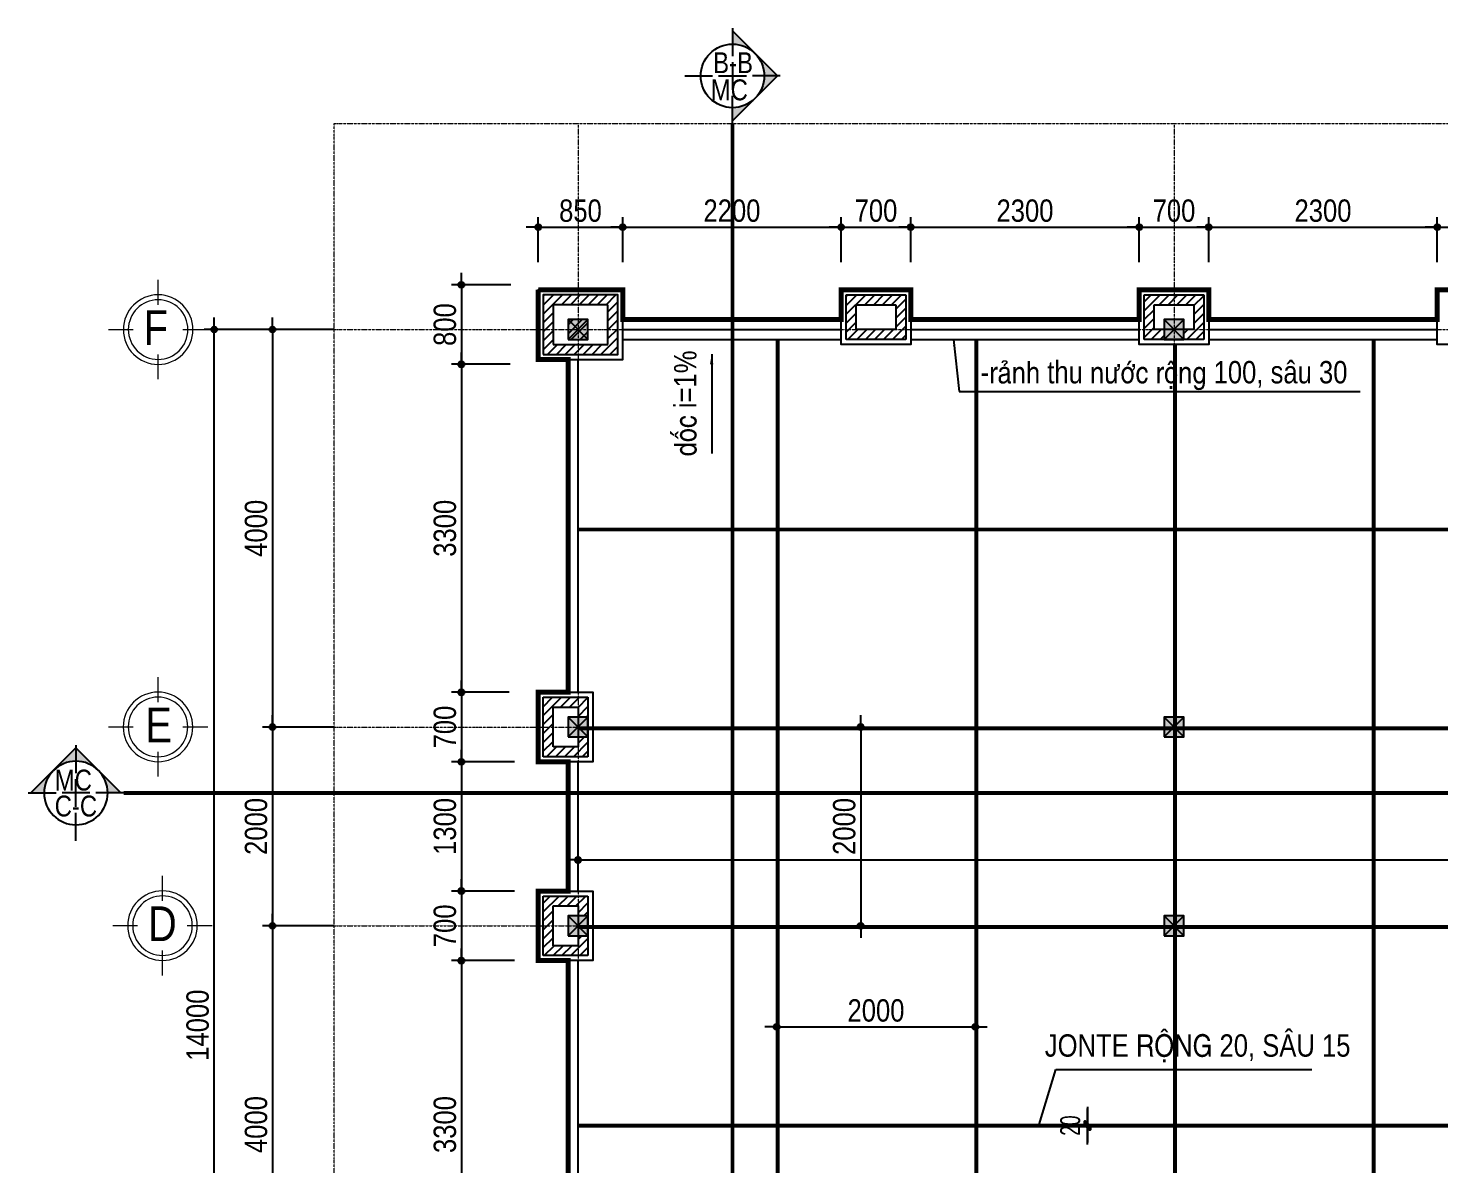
# Model space of a CAD drawing. Extents: x -79995 to 347433, y -157641 to 104789.
# Drawn here: x -18636 to -4427, y 11844 to 23280 of the extents above; entities that cross this region are included whole.
import ezdxf
from ezdxf.enums import TextEntityAlignment as Align

# ---------------------------------------------------------------- set-up
doc = ezdxf.new("R2010")
doc.units = 0
doc.linetypes.add('ACAD_ISO10W100', pattern=[18, 12, -3, 0, -3])
doc.linetypes.add('DASHED2', pattern=[0.375, 0.25, -0.125])
doc.layers.get('0').update_dxf_attribs({"color": 255, "linetype": 'CONTINUOUS'})
doc.layers.get('DEFPOINTS').update_dxf_attribs({"linetype": 'CONTINUOUS'})
for name, color, linetype in [('009', 251, 'CONTINUOUS'), ('daucat', 220, 'CONTINUOUS'), ('DIM', 1, 'CONTINUOUS'), ('KYHIEU', 3, 'CONTINUOUS'), ('TAGS', 60, 'CONTINUOUS'), ('TEXT', 7, 'CONTINUOUS'), ('TUONG', 131, 'CONTINUOUS'), ('WALL', 4, 'CONTINUOUS')]:
    doc.layers.add(name, color=color, linetype=linetype)
for name, color, linetype, lineweight in [('CAY', 84, 'CONTINUOUS', 5), ('CUA', 20, 'CONTINUOUS', 0), ('NET-THAY', 2, 'CONTINUOUS', 13), ('TEN TRUC', 3, 'CONTINUOUS', 18), ('TRUC', 24, 'CONTINUOUS', 0)]:
    doc.layers.add(name, color=color, linetype=linetype, lineweight=lineweight)
doc.styles.add('1', font='', dxfattribs={"height": 250})
doc.styles.add('HEL-CONDENSE', font='')
doc.styles.add('helve', font='')
doc.styles.add('KICHTHUOC', font='', dxfattribs={"width": 0.8})
doc.styles.add('VNI-HELVE-CONDENSE', font='')
doc.styles.add('VNI-HELVE-CONDENSEN', font='')
doc.styles.get('1').set_extended_font_data('VNI-Helve-Condense')
doc.styles.get('HEL-CONDENSE').set_extended_font_data('VNI-Helve-Condense')
doc.styles.get('helve').set_extended_font_data('VNI-Helve')
doc.styles.get('KICHTHUOC').set_extended_font_data('VNI-Helve-Condense')
doc.styles.get('VNI-HELVE-CONDENSE').set_extended_font_data('VNI-Helve-Condense')
doc.styles.get('VNI-HELVE-CONDENSEN').set_extended_font_data('VNI-Helve-Condense')
doc.dimstyles.new('1-100', dxfattribs={"dimtxt": 200, "dimasz": 60, "dimexe": 0, "dimexo": 0, "dimgap": 70, "dimtad": 1, "dimtoh": 1, "dimdec": 0, "dimzin": 9, "dimdsep": 46, "dimtxsty": 'KICHTHUOC', "dimblk": 'KTHUOC', "dimcen": 15, "dimdle": 150, "dimclrd": 256, "dimclre": 256, "dimclrt": 7, "dimadec": 0, "dimazin": 0, "dimtfac": 1, "dimtdec": 0, "dimtix": 1, "dimtmove": 2, "dimatfit": 3, "dimfxl": 1, "dimtolj": 1, "dimtzin": 1, "dimarcsym": 0})
doc.dimstyles.new('1-20', dxfattribs={"dimscale": 100, "dimtxt": 2.25, "dimasz": 0.0006, "dimexe": 1, "dimexo": 2.5, "dimgap": 0.8, "dimtad": 1, "dimdec": 0, "dimlfac": 0.2, "dimzin": 0, "dimdsep": 46, "dimtxsty": 'helve', "dimblk": 'elip', "dimcen": -0.09, "dimdle": 1, "dimclrd": 256, "dimclre": 256, "dimclrt": 4, "dimadec": 0, "dimazin": 0, "dimtfac": 1, "dimtdec": 0, "dimtix": 1, "dimtmove": 2, "dimatfit": 0, "dimldrblk": 'ARCHTICK', "dimfxl": 1, "dimtolj": 1, "dimtzin": 0, "dimarcsym": 0})
doc.dimstyles.new('D100', dxfattribs={"dimtxt": 225, "dimasz": 1.2, "dimexe": 100, "dimexo": 0, "dimgap": 50, "dimtad": 1, "dimdec": 0, "dimzin": 13, "dimdsep": 46, "dimtxsty": 'HEL-CONDENSE', "dimblk": 'D50', "dimcen": 0, "dimclrd": 1, "dimclre": 1, "dimclrt": 7, "dimadec": 0, "dimazin": 0, "dimtfac": 1, "dimtdec": 0, "dimtmove": 0, "dimatfit": 3, "dimldrblk": 'D50', "dimfxl": 1, "dimtolj": 1, "dimtzin": 13, "dimarcsym": 0})
pattern_1 = [(45, (-1312525.24, -405070), (-44.9012806, 44.9012806), [])]

# ---------------------------------------------------------------- blocks, each defined once
blk = doc.blocks.new('D50')
at = {"layer": 'DIM'}
blk.add_hatch(color=256, dxfattribs=at).paths.add_polyline_path([(25, 0, 1), (-25, 0, 1)])
blk.add_line((25, 0), (100, 0), dxfattribs=at)
blk.add_circle((0, 0), 25, dxfattribs=at)
blk = doc.blocks.new('*D76')
at = {"layer": 'DEFPOINTS', "color": 0, "transparency": 16777216}
for p in [(-15556, 20248), (-16177, 16248), (-15556, 16248)]:
    blk.add_point(p, dxfattribs=at)
at = {"layer": 'DIM', "color": 1, "lineweight": -2, "transparency": 16777216}
for p, q in [((-15556, 20248), (-16277, 20248)), ((-16177, 20246), (-16177, 16249)), ((-15556, 16248), (-16277, 16248))]:
    blk.add_line(p, q, dxfattribs=at)
at = {"layer": 'DIM', "color": 1, "lineweight": -2, "transparency": 16777216, "xscale": 1.199999999999999, "yscale": 1.199999999999999, "zscale": 1.199999999999999}
for p, rotation in [((-16177, 20248), 90), ((-16177, 16248), 270)]:
    blk.add_blockref('D50', p, dxfattribs=dict(at, rotation=rotation))
at = {"layer": 'DIM', "color": 7, "transparency": 16777216, "insert": (-16342, 18248), "char_height": 225, "attachment_point": 5, "rotation": 90, "style": 'HEL-CONDENSE'}
blk.add_mtext('\\A1;4000', dxfattribs=at)
blk = doc.blocks.new('*D77')
at = {"layer": 'DEFPOINTS', "color": 0, "transparency": 16777216}
for p in [(-15556, 16248), (-16177, 14248), (-15556, 14248)]:
    blk.add_point(p, dxfattribs=at)
at = {"layer": 'DIM', "color": 1, "lineweight": -2, "transparency": 16777216}
for p, q in [((-15556, 16248), (-16277, 16248)), ((-16177, 16246), (-16177, 14249)), ((-15556, 14248), (-16277, 14248))]:
    blk.add_line(p, q, dxfattribs=at)
at = {"layer": 'DIM', "color": 1, "lineweight": -2, "transparency": 16777216, "xscale": 1.199999999999999, "yscale": 1.199999999999999, "zscale": 1.199999999999999}
for p, rotation in [((-16177, 16248), 90), ((-16177, 14248), 270)]:
    blk.add_blockref('D50', p, dxfattribs=dict(at, rotation=rotation))
at = {"layer": 'DIM', "color": 7, "transparency": 16777216, "insert": (-16342, 15248), "char_height": 225, "attachment_point": 5, "rotation": 90, "style": 'HEL-CONDENSE'}
blk.add_mtext('\\A1;2000', dxfattribs=at)
blk = doc.blocks.new('*D78')
at = {"layer": 'DEFPOINTS', "color": 0, "transparency": 16777216}
for p in [(-15556, 14248), (-16177, 10248), (-15556, 10248)]:
    blk.add_point(p, dxfattribs=at)
at = {"layer": 'DIM', "color": 1, "lineweight": -2, "transparency": 16777216}
for p, q in [((-15556, 14248), (-16277, 14248)), ((-16177, 14246), (-16177, 10249)), ((-15556, 10248), (-16277, 10248))]:
    blk.add_line(p, q, dxfattribs=at)
at = {"layer": 'DIM', "color": 1, "lineweight": -2, "transparency": 16777216, "xscale": 1.199999999999999, "yscale": 1.199999999999999, "zscale": 1.199999999999999}
for p, rotation in [((-16177, 14248), 90), ((-16177, 10248), 270)]:
    blk.add_blockref('D50', p, dxfattribs=dict(at, rotation=rotation))
at = {"layer": 'DIM', "color": 7, "transparency": 16777216, "insert": (-16342, 12248), "char_height": 225, "attachment_point": 5, "rotation": 90, "style": 'HEL-CONDENSE'}
blk.add_mtext('\\A1;4000', dxfattribs=at)
blk = doc.blocks.new('*D80')
at = {"layer": 'DEFPOINTS', "color": 0, "transparency": 16777216}
for p in [(-16765, 20248), (-15556, 20248), (-15556, 6248)]:
    blk.add_point(p, dxfattribs=at)
at = {"layer": 'DIM', "color": 1, "lineweight": -2, "transparency": 16777216}
for p, q in [((-15556, 20248), (-16865, 20248)), ((-16765, 6249), (-16765, 20246)), ((-15556, 6248), (-16865, 6248))]:
    blk.add_line(p, q, dxfattribs=at)
at = {"layer": 'DIM', "color": 1, "lineweight": -2, "transparency": 16777216, "xscale": 1.199999999999999, "yscale": 1.199999999999999, "zscale": 1.199999999999999}
for p, rotation in [((-16765, 20248), 90), ((-16765, 6248), 270)]:
    blk.add_blockref('D50', p, dxfattribs=dict(at, rotation=rotation))
at = {"layer": 'DIM', "color": 7, "transparency": 16777216, "insert": (-16930, 13248), "char_height": 225, "attachment_point": 5, "rotation": 90, "style": 'HEL-CONDENSE'}
blk.add_mtext('\\A1;14000', dxfattribs=at)
blk = doc.blocks.new('A$C206177D3')
at = {"layer": 'TEN TRUC', "ltscale": 1000}
for p, q in [((-37, 240), (-37, 490)), ((-287, -10), (-537, -10)), ((463, -10), (213, -10)), ((-37, -510), (-37, -260))]:
    blk.add_line(p, q, dxfattribs=at)
blk.add_circle((-37, -10), 350, dxfattribs=at)
at = {"layer": 'TEN TRUC', "color": 254, "ltscale": 1000}
blk.add_circle((-37, -10), 300, dxfattribs=at)
blk = doc.blocks.new('A$C225A2996')
at = {"layer": 'WALL'}
blk.add_hatch(color=4, dxfattribs=at).paths.add_polyline_path([(531, 82), (731, 82), (731, 282), (531, 282)])
at = {"layer": 'WALL', "color": 4}
for p, q in [((531, 282), (731, 82)), ((531, 82), (731, 282))]:
    blk.add_line(p, q, dxfattribs=at)
blk.add_lwpolyline([(531, 82), (731, 82), (731, 282), (531, 282)], close=True, dxfattribs=at)
blk = doc.blocks.new('mc2')
at = {"layer": 'KYHIEU', "ltscale": 0.7}
h = blk.add_hatch(color=256, dxfattribs=at)
h.paths.add_polyline_path([(600, 400), (600, 566), (317, 283, -0.198912)])
h.paths.add_polyline_path([(200, 0, -0.198912), (317, 283), (34, 0)])
h.paths.add_polyline_path([(317, -283, -0.198912), (200, 0), (34, 0)])
h.paths.add_polyline_path([(600, -566), (600, -400, -0.198912), (317, -283)])
for p, q in [((600, 566), (34, 0)), ((600, 600), (600, 250)), ((0, 0), (350, 0)), ((600, -566), (34, 0)), ((775, 0), (425, 0)), ((600, -175), (600, 175)), ((1200, 0), (850, 0)), ((600, -600), (600, -250))]:
    blk.add_line(p, q, dxfattribs=at)
blk.add_circle((600, 0), 400, dxfattribs=at)
at = {"style": 'VNI-HELVE-CONDENSE'}
for height, p in [(300, (612, 182)), (225, (609, -187))]:
    blk.add_attdef('A', text='', height=height, dxfattribs=at).set_placement(p, align=Align.MIDDLE_CENTER)
blk = doc.blocks.new('*D85')
at = {"layer": 'DEFPOINTS', "color": 0, "transparency": 16777216}
for p in [(-12652, 21278), (-13502, 20925), (-12652, 20925)]:
    blk.add_point(p, dxfattribs=at)
at = {"layer": 'DIM', "color": 1, "lineweight": -2, "transparency": 16777216}
for p, q in [((-13502, 20925), (-13502, 21378)), ((-12652, 20925), (-12652, 21378)), ((-13500, 21278), (-12653, 21278))]:
    blk.add_line(p, q, dxfattribs=at)
at = {"layer": 'DIM', "color": 1, "lineweight": -2, "transparency": 16777216, "xscale": 1.199999999999999, "yscale": 1.199999999999999, "zscale": 1.199999999999999, "rotation": 180}
blk.add_blockref('D50', (-13502, 21278), dxfattribs=at)
at = {"layer": 'DIM', "color": 1, "lineweight": -2, "transparency": 16777216, "xscale": 1.199999999999999, "yscale": 1.199999999999999, "zscale": 1.199999999999999}
blk.add_blockref('D50', (-12652, 21278), dxfattribs=at)
at = {"layer": 'DIM', "color": 7, "transparency": 16777216, "insert": (-13077, 21443), "char_height": 225, "attachment_point": 5, "style": 'HEL-CONDENSE'}
blk.add_mtext('\\A1;850', dxfattribs=at)
blk = doc.blocks.new('*D86')
at = {"layer": 'DEFPOINTS', "color": 0, "transparency": 16777216}
for p in [(-10452, 21278), (-12652, 20925), (-10452, 20925)]:
    blk.add_point(p, dxfattribs=at)
at = {"layer": 'DIM', "color": 1, "lineweight": -2, "transparency": 16777216}
for p, q in [((-12652, 20925), (-12652, 21378)), ((-10452, 20925), (-10452, 21378)), ((-12650, 21278), (-10453, 21278))]:
    blk.add_line(p, q, dxfattribs=at)
at = {"layer": 'DIM', "color": 1, "lineweight": -2, "transparency": 16777216, "xscale": 1.199999999999999, "yscale": 1.199999999999999, "zscale": 1.199999999999999, "rotation": 180}
blk.add_blockref('D50', (-12652, 21278), dxfattribs=at)
at = {"layer": 'DIM', "color": 1, "lineweight": -2, "transparency": 16777216, "xscale": 1.199999999999999, "yscale": 1.199999999999999, "zscale": 1.199999999999999}
blk.add_blockref('D50', (-10452, 21278), dxfattribs=at)
at = {"layer": 'DIM', "color": 7, "transparency": 16777216, "insert": (-11552, 21443), "char_height": 225, "attachment_point": 5, "style": 'HEL-CONDENSE'}
blk.add_mtext('\\A1;2200', dxfattribs=at)
blk = doc.blocks.new('*D87')
at = {"layer": 'DEFPOINTS', "color": 0, "transparency": 16777216}
for p in [(-9752, 21278), (-10452, 20925), (-9752, 20925)]:
    blk.add_point(p, dxfattribs=at)
at = {"layer": 'DIM', "color": 1, "lineweight": -2, "transparency": 16777216}
for p, q in [((-10452, 20925), (-10452, 21378)), ((-9752, 20925), (-9752, 21378)), ((-10450, 21278), (-9753, 21278))]:
    blk.add_line(p, q, dxfattribs=at)
at = {"layer": 'DIM', "color": 1, "lineweight": -2, "transparency": 16777216, "xscale": 1.199999999999999, "yscale": 1.199999999999999, "zscale": 1.199999999999999, "rotation": 180}
blk.add_blockref('D50', (-10452, 21278), dxfattribs=at)
at = {"layer": 'DIM', "color": 1, "lineweight": -2, "transparency": 16777216, "xscale": 1.199999999999999, "yscale": 1.199999999999999, "zscale": 1.199999999999999}
blk.add_blockref('D50', (-9752, 21278), dxfattribs=at)
at = {"layer": 'DIM', "color": 7, "transparency": 16777216, "insert": (-10102, 21443), "char_height": 225, "attachment_point": 5, "style": 'HEL-CONDENSE'}
blk.add_mtext('\\A1;700', dxfattribs=at)
blk = doc.blocks.new('*D88')
at = {"layer": 'DEFPOINTS', "color": 0, "transparency": 16777216}
for p in [(-7452, 21278), (-9752, 20925), (-7452, 20925)]:
    blk.add_point(p, dxfattribs=at)
at = {"layer": 'DIM', "color": 1, "lineweight": -2, "transparency": 16777216}
for p, q in [((-9752, 20925), (-9752, 21378)), ((-7452, 20925), (-7452, 21378)), ((-9750, 21278), (-7453, 21278))]:
    blk.add_line(p, q, dxfattribs=at)
at = {"layer": 'DIM', "color": 1, "lineweight": -2, "transparency": 16777216, "xscale": 1.199999999999999, "yscale": 1.199999999999999, "zscale": 1.199999999999999, "rotation": 180}
blk.add_blockref('D50', (-9752, 21278), dxfattribs=at)
at = {"layer": 'DIM', "color": 1, "lineweight": -2, "transparency": 16777216, "xscale": 1.199999999999999, "yscale": 1.199999999999999, "zscale": 1.199999999999999}
blk.add_blockref('D50', (-7452, 21278), dxfattribs=at)
at = {"layer": 'DIM', "color": 7, "transparency": 16777216, "insert": (-8602, 21443), "char_height": 225, "attachment_point": 5, "style": 'HEL-CONDENSE'}
blk.add_mtext('\\A1;2300', dxfattribs=at)
blk = doc.blocks.new('*D89')
at = {"layer": 'DEFPOINTS', "color": 0, "transparency": 16777216}
for p in [(-6752, 21278), (-7452, 20925), (-6752, 20925)]:
    blk.add_point(p, dxfattribs=at)
at = {"layer": 'DIM', "color": 1, "lineweight": -2, "transparency": 16777216}
for p, q in [((-7452, 20925), (-7452, 21378)), ((-6752, 20925), (-6752, 21378)), ((-7450, 21278), (-6753, 21278))]:
    blk.add_line(p, q, dxfattribs=at)
at = {"layer": 'DIM', "color": 1, "lineweight": -2, "transparency": 16777216, "xscale": 1.199999999999999, "yscale": 1.199999999999999, "zscale": 1.199999999999999, "rotation": 180}
blk.add_blockref('D50', (-7452, 21278), dxfattribs=at)
at = {"layer": 'DIM', "color": 1, "lineweight": -2, "transparency": 16777216, "xscale": 1.199999999999999, "yscale": 1.199999999999999, "zscale": 1.199999999999999}
blk.add_blockref('D50', (-6752, 21278), dxfattribs=at)
at = {"layer": 'DIM', "color": 7, "transparency": 16777216, "insert": (-7102, 21443), "char_height": 225, "attachment_point": 5, "style": 'HEL-CONDENSE'}
blk.add_mtext('\\A1;700', dxfattribs=at)
blk = doc.blocks.new('*D90')
at = {"layer": 'DEFPOINTS', "color": 0, "transparency": 16777216}
for p in [(-4452, 21278), (-6752, 20925), (-4452, 20925)]:
    blk.add_point(p, dxfattribs=at)
at = {"layer": 'DIM', "color": 1, "lineweight": -2, "transparency": 16777216}
for p, q in [((-6752, 20925), (-6752, 21378)), ((-4452, 20925), (-4452, 21378)), ((-6750, 21278), (-4453, 21278))]:
    blk.add_line(p, q, dxfattribs=at)
at = {"layer": 'DIM', "color": 1, "lineweight": -2, "transparency": 16777216, "xscale": 1.199999999999999, "yscale": 1.199999999999999, "zscale": 1.199999999999999, "rotation": 180}
blk.add_blockref('D50', (-6752, 21278), dxfattribs=at)
at = {"layer": 'DIM', "color": 1, "lineweight": -2, "transparency": 16777216, "xscale": 1.199999999999999, "yscale": 1.199999999999999, "zscale": 1.199999999999999}
blk.add_blockref('D50', (-4452, 21278), dxfattribs=at)
at = {"layer": 'DIM', "color": 7, "transparency": 16777216, "insert": (-5602, 21443), "char_height": 225, "attachment_point": 5, "style": 'HEL-CONDENSE'}
blk.add_mtext('\\A1;2300', dxfattribs=at)
blk = doc.blocks.new('*D91')
at = {"layer": 'DEFPOINTS', "color": 0, "transparency": 16777216}
for p in [(-3752, 21278), (-4452, 20925), (-3752, 20925)]:
    blk.add_point(p, dxfattribs=at)
at = {"layer": 'DIM', "color": 1, "lineweight": -2, "transparency": 16777216}
for p, q in [((-4452, 20925), (-4452, 21378)), ((-3752, 20925), (-3752, 21378)), ((-4450, 21278), (-3753, 21278))]:
    blk.add_line(p, q, dxfattribs=at)
at = {"layer": 'DIM', "color": 1, "lineweight": -2, "transparency": 16777216, "xscale": 1.199999999999999, "yscale": 1.199999999999999, "zscale": 1.199999999999999, "rotation": 180}
blk.add_blockref('D50', (-4452, 21278), dxfattribs=at)
at = {"layer": 'DIM', "color": 1, "lineweight": -2, "transparency": 16777216, "xscale": 1.199999999999999, "yscale": 1.199999999999999, "zscale": 1.199999999999999}
blk.add_blockref('D50', (-3752, 21278), dxfattribs=at)
at = {"layer": 'DIM', "color": 7, "transparency": 16777216, "insert": (-4102, 21443), "char_height": 225, "attachment_point": 5, "style": 'HEL-CONDENSE'}
blk.add_mtext('\\A1;700', dxfattribs=at)
blk = doc.blocks.new('*D140')
at = {"layer": 'DEFPOINTS', "color": 0, "transparency": 16777216}
for p in [(-13779, 20698), (-14276, 19898), (-13784, 19898)]:
    blk.add_point(p, dxfattribs=at)
at = {"layer": 'DIM', "color": 1, "lineweight": -2, "transparency": 16777216}
for p, q in [((-13779, 20698), (-14376, 20698)), ((-14276, 20696), (-14276, 19899)), ((-13784, 19898), (-14376, 19898))]:
    blk.add_line(p, q, dxfattribs=at)
at = {"layer": 'DIM', "color": 1, "lineweight": -2, "transparency": 16777216, "xscale": 1.199999999999999, "yscale": 1.199999999999999, "zscale": 1.199999999999999}
for p, rotation in [((-14276, 20698), 90), ((-14276, 19898), 270)]:
    blk.add_blockref('D50', p, dxfattribs=dict(at, rotation=rotation))
at = {"layer": 'DIM', "color": 7, "transparency": 16777216, "insert": (-14441, 20298), "char_height": 225, "attachment_point": 5, "rotation": 90, "style": 'HEL-CONDENSE'}
blk.add_mtext('\\A1;800', dxfattribs=at)
blk = doc.blocks.new('*D141')
at = {"layer": 'DEFPOINTS', "color": 0, "transparency": 16777216}
for p in [(-13784, 19898), (-14276, 16598), (-13794, 16598)]:
    blk.add_point(p, dxfattribs=at)
at = {"layer": 'DIM', "color": 1, "lineweight": -2, "transparency": 16777216}
for p, q in [((-13784, 19898), (-14376, 19898)), ((-14276, 19896), (-14276, 16599)), ((-13794, 16598), (-14376, 16598))]:
    blk.add_line(p, q, dxfattribs=at)
at = {"layer": 'DIM', "color": 1, "lineweight": -2, "transparency": 16777216, "xscale": 1.199999999999999, "yscale": 1.199999999999999, "zscale": 1.199999999999999}
for p, rotation in [((-14276, 19898), 90), ((-14276, 16598), 270)]:
    blk.add_blockref('D50', p, dxfattribs=dict(at, rotation=rotation))
at = {"layer": 'DIM', "color": 7, "transparency": 16777216, "insert": (-14441, 18248), "char_height": 225, "attachment_point": 5, "rotation": 90, "style": 'HEL-CONDENSE'}
blk.add_mtext('\\A1;3300', dxfattribs=at)
blk = doc.blocks.new('*D142')
at = {"layer": 'DEFPOINTS', "color": 0, "transparency": 16777216}
for p in [(-13794, 16598), (-14276, 15898), (-13742, 15898)]:
    blk.add_point(p, dxfattribs=at)
at = {"layer": 'DIM', "color": 1, "lineweight": -2, "transparency": 16777216}
for p, q in [((-13794, 16598), (-14376, 16598)), ((-14276, 16596), (-14276, 15899)), ((-13742, 15898), (-14376, 15898))]:
    blk.add_line(p, q, dxfattribs=at)
at = {"layer": 'DIM', "color": 1, "lineweight": -2, "transparency": 16777216, "xscale": 1.199999999999999, "yscale": 1.199999999999999, "zscale": 1.199999999999999}
for p, rotation in [((-14276, 16598), 90), ((-14276, 15898), 270)]:
    blk.add_blockref('D50', p, dxfattribs=dict(at, rotation=rotation))
at = {"layer": 'DIM', "color": 7, "transparency": 16777216, "insert": (-14441, 16248), "char_height": 225, "attachment_point": 5, "rotation": 90, "style": 'HEL-CONDENSE'}
blk.add_mtext('\\A1;700', dxfattribs=at)
blk = doc.blocks.new('*D143')
at = {"layer": 'DEFPOINTS', "color": 0, "transparency": 16777216}
for p in [(-13742, 15898), (-14276, 14598), (-13742, 14598)]:
    blk.add_point(p, dxfattribs=at)
at = {"layer": 'DIM', "color": 1, "lineweight": -2, "transparency": 16777216}
for p, q in [((-13742, 15898), (-14376, 15898)), ((-14276, 15896), (-14276, 14599)), ((-13742, 14598), (-14376, 14598))]:
    blk.add_line(p, q, dxfattribs=at)
at = {"layer": 'DIM', "color": 1, "lineweight": -2, "transparency": 16777216, "xscale": 1.199999999999999, "yscale": 1.199999999999999, "zscale": 1.199999999999999}
for p, rotation in [((-14276, 15898), 90), ((-14276, 14598), 270)]:
    blk.add_blockref('D50', p, dxfattribs=dict(at, rotation=rotation))
at = {"layer": 'DIM', "color": 7, "transparency": 16777216, "insert": (-14441, 15248), "char_height": 225, "attachment_point": 5, "rotation": 90, "style": 'HEL-CONDENSE'}
blk.add_mtext('\\A1;1300', dxfattribs=at)
blk = doc.blocks.new('*D144')
at = {"layer": 'DEFPOINTS', "color": 0, "transparency": 16777216}
for p in [(-13742, 14598), (-14276, 13898), (-13742, 13898)]:
    blk.add_point(p, dxfattribs=at)
at = {"layer": 'DIM', "color": 1, "lineweight": -2, "transparency": 16777216}
for p, q in [((-13742, 14598), (-14376, 14598)), ((-14276, 14596), (-14276, 13899)), ((-13742, 13898), (-14376, 13898))]:
    blk.add_line(p, q, dxfattribs=at)
at = {"layer": 'DIM', "color": 1, "lineweight": -2, "transparency": 16777216, "xscale": 1.199999999999999, "yscale": 1.199999999999999, "zscale": 1.199999999999999}
for p, rotation in [((-14276, 14598), 90), ((-14276, 13898), 270)]:
    blk.add_blockref('D50', p, dxfattribs=dict(at, rotation=rotation))
at = {"layer": 'DIM', "color": 7, "transparency": 16777216, "insert": (-14441, 14248), "char_height": 225, "attachment_point": 5, "rotation": 90, "style": 'HEL-CONDENSE'}
blk.add_mtext('\\A1;700', dxfattribs=at)
blk = doc.blocks.new('*D145')
at = {"layer": 'DEFPOINTS', "color": 0, "transparency": 16777216}
for p in [(-13742, 13898), (-14276, 10598), (-13742, 10598)]:
    blk.add_point(p, dxfattribs=at)
at = {"layer": 'DIM', "color": 1, "lineweight": -2, "transparency": 16777216}
for p, q in [((-13742, 13898), (-14376, 13898)), ((-14276, 13896), (-14276, 10599)), ((-13742, 10598), (-14376, 10598))]:
    blk.add_line(p, q, dxfattribs=at)
at = {"layer": 'DIM', "color": 1, "lineweight": -2, "transparency": 16777216, "xscale": 1.199999999999999, "yscale": 1.199999999999999, "zscale": 1.199999999999999}
for p, rotation in [((-14276, 13898), 90), ((-14276, 10598), 270)]:
    blk.add_blockref('D50', p, dxfattribs=dict(at, rotation=rotation))
at = {"layer": 'DIM', "color": 7, "transparency": 16777216, "insert": (-14441, 12248), "char_height": 225, "attachment_point": 5, "rotation": 90, "style": 'HEL-CONDENSE'}
blk.add_mtext('\\A1;3300', dxfattribs=at)
blk = doc.blocks.new('*D151')
at = {"layer": 'CAY', "color": 1, "lineweight": -2, "transparency": 16777216}
for p, q in [((-13102, 15248), (-13102, 14811)), ((19898, 15248), (19898, 14811)), ((-13100, 14911), (19897, 14911))]:
    blk.add_line(p, q, dxfattribs=at)
at = {"layer": 'DEFPOINTS', "color": 0, "transparency": 16777216}
for p in [(-13102, 15248), (19898, 15248), (19898, 14911)]:
    blk.add_point(p, dxfattribs=at)
at = {"layer": 'CAY', "color": 1, "lineweight": -2, "transparency": 16777216, "xscale": 1.199999999999999, "yscale": 1.199999999999999, "zscale": 1.199999999999999, "rotation": 180}
blk.add_blockref('D50', (-13102, 14911), dxfattribs=at)
at = {"layer": 'CAY', "color": 1, "lineweight": -2, "transparency": 16777216, "xscale": 1.199999999999999, "yscale": 1.199999999999999, "zscale": 1.199999999999999}
blk.add_blockref('D50', (19898, 14911), dxfattribs=at)
at = {"layer": 'CAY', "color": 7, "transparency": 16777216, "insert": (3398, 15076), "char_height": 225, "attachment_point": 5, "style": 'HEL-CONDENSE'}
blk.add_mtext('\\A1;33000', dxfattribs=at)
blk = doc.blocks.new('*D158')
at = {"layer": 'DEFPOINTS', "color": 0, "transparency": 16777216}
for p in [(-10619, 16248), (-10619, 14248), (-10256, 14248)]:
    blk.add_point(p, dxfattribs=at)
at = {"layer": 'DIM', "color": 1, "lineweight": -2, "transparency": 16777216}
for p, q in [((-10619, 16248), (-10156, 16248)), ((-10256, 16246), (-10256, 14249)), ((-10619, 14248), (-10156, 14248))]:
    blk.add_line(p, q, dxfattribs=at)
at = {"layer": 'DIM', "color": 1, "lineweight": -2, "transparency": 16777216, "xscale": 1.199999999999999, "yscale": 1.199999999999999, "zscale": 1.199999999999999}
for p, rotation in [((-10256, 16248), 90), ((-10256, 14248), 270)]:
    blk.add_blockref('D50', p, dxfattribs=dict(at, rotation=rotation))
at = {"layer": 'DIM', "color": 7, "transparency": 16777216, "insert": (-10421, 15248), "char_height": 225, "attachment_point": 5, "rotation": 90, "style": 'HEL-CONDENSE'}
blk.add_mtext('\\A1;2000', dxfattribs=at)
blk = doc.blocks.new('*D159')
at = {"layer": 'DEFPOINTS', "color": 0, "transparency": 16777216}
for p in [(-11102, 13721), (-9102, 13721), (-9102, 13231)]:
    blk.add_point(p, dxfattribs=at)
at = {"layer": 'DIM', "color": 1, "lineweight": -2, "transparency": 16777216}
for p, q in [((-11102, 13721), (-11102, 13131)), ((-9102, 13721), (-9102, 13131)), ((-11100, 13231), (-9103, 13231))]:
    blk.add_line(p, q, dxfattribs=at)
at = {"layer": 'DIM', "color": 1, "lineweight": -2, "transparency": 16777216, "xscale": 1.199999999999999, "yscale": 1.199999999999999, "zscale": 1.199999999999999, "rotation": 180}
blk.add_blockref('D50', (-11102, 13231), dxfattribs=at)
at = {"layer": 'DIM', "color": 1, "lineweight": -2, "transparency": 16777216, "xscale": 1.199999999999999, "yscale": 1.199999999999999, "zscale": 1.199999999999999}
blk.add_blockref('D50', (-9102, 13231), dxfattribs=at)
at = {"layer": 'DIM', "color": 7, "transparency": 16777216, "insert": (-10102, 13395), "char_height": 225, "attachment_point": 5, "style": 'HEL-CONDENSE'}
blk.add_mtext('\\A1;2000', dxfattribs=at)
blk = doc.blocks.new('KTHUOC')
at = {"ltscale": 50}
h = blk.add_hatch(color=256, dxfattribs=at)
edge = h.paths.add_edge_path()
edge.add_line((0.28, 0.53), (-0.53, -0.28))
edge.add_arc((-0.41, -0.41), 0.175, 135, 225)
edge.add_arc((-0.41, -0.41), 0.175, 225, 315)
edge.add_line((-0.28, -0.53), (0.53, 0.28))
edge.add_arc((0.41, 0.41), 0.175, 315, 405)
edge.add_arc((0.41, 0.41), 0.175, 45, 135)
for p, q in [((0, -2), (0, 2)), ((-3, 0), (3, 0))]:
    blk.add_line(p, q)
blk.add_lwpolyline([(0.28, 0.53), (-0.53, -0.28, 0.414214), (-0.53, -0.53), (-0.53, -0.53, 0.414214), (-0.28, -0.53), (0.53, 0.28, 0.414214), (0.53, 0.53), (0.53, 0.53, 0.414214)], format="xyb", close=True)
blk = doc.blocks.new('_ArchTick')
at = {"layer": 'CUA', "color": 0, "const_width": 0.15}
blk.add_lwpolyline([(-0.5, -0.5), (0.5, 0.5)], dxfattribs=at)
blk = doc.blocks.new('elip')
at = {"layer": 'DIM', "ltscale": 1.5}
h = blk.add_hatch(color=2, dxfattribs=at)
edge = h.paths.add_edge_path()
edge.add_line((-566, -919), (919, 566))
edge.add_arc((778, 707), 200, 315, 405)
edge.add_line((919, 849), (849, 919))
edge.add_arc((707, 778), 200, 45, 135)
edge.add_line((566, 919), (-919, -566))
edge.add_arc((-778, -707), 200, 135, 225)
edge.add_line((-919, -849), (-849, -919))
edge.add_arc((-707, -778), 200, 225, 315)
at = {"layer": 'DIM', "linetype": 'Continuous'}
for p, q in [((0, 0), (0, 2500)), ((0, 1600), (0, -2500)), ((-2500, 0), (2500, 0))]:
    blk.add_line(p, q, dxfattribs=at)
at = {"layer": 'DIM', "color": 2, "ltscale": 1.5}
blk.add_lwpolyline([(-566, -919), (919, 566, 0.4142136), (919, 849), (849, 919, 0.4142136), (566, 919), (-919, -566, 0.4142136), (-919, -849), (-849, -919, 0.4142136)], format="xyb", close=True, dxfattribs=at)
blk = doc.blocks.new('*D161')
at = {"lineweight": -2, "transparency": 16777216}
for p, q in [((-7973, 12308), (-7973, 12368)), ((-8548, 12248), (-7973, 12248)), ((-8548, 12228), (-7973, 12228)), ((-7973, 12248), (-7973, 12228)), ((-7973, 12168), (-7973, 12108))]:
    blk.add_line(p, q, dxfattribs=at)
at = {"layer": 'DEFPOINTS', "color": 0, "transparency": 16777216}
for p in [(-8548, 12248), (-8548, 12228), (-7973, 12228)]:
    blk.add_point(p, dxfattribs=at)
at = {"lineweight": -2, "transparency": 16777216, "xscale": 60, "yscale": 60, "zscale": 60}
for p, rotation in [((-7973, 12248), 270), ((-7973, 12228), 90)]:
    blk.add_blockref('KTHUOC', p, dxfattribs=dict(at, rotation=rotation))
at = {"color": 7, "transparency": 16777216, "insert": (-8146, 12238), "char_height": 200, "attachment_point": 5, "rotation": 90, "style": 'KICHTHUOC'}
blk.add_mtext('\\A1;20', dxfattribs=at)

msp = doc.modelspace()

# ---------------------------------------------------------------- hatches: boundary and pattern name
at = {"layer": '009'}
h = msp.add_hatch(dxfattribs=at)
h.set_pattern_fill('ANSI31', color=256, scale=20, style=0)
h.set_pattern_definition(pattern_1)
h.paths.add_polyline_path([(-13451.548, 19997.64), (-12701.548, 19997.64), (-12701.548, 20597.64), (-13451.548, 20597.64)])
h.paths.add_polyline_path([(-13351.548, 20497.64), (-12801.548, 20497.64), (-12801.548, 20097.64), (-13351.548, 20097.64)], flags=16)
h.paths.add_polyline_path([(-13201.548, 20347.64), (-13001.548, 20347.64), (-13001.548, 20147.64), (-13201.548, 20147.64)], flags=0)
h = msp.add_hatch(dxfattribs=at)
h.set_pattern_fill('ANSI31', color=256, scale=20, style=0)
h.set_pattern_definition(pattern_1)
h.paths.add_polyline_path([(-10401.548, 20147.64), (-9801.548, 20147.64), (-9801.548, 20597.64), (-10401.548, 20597.64)])
h.paths.add_polyline_path([(-10301.548, 20497.64), (-9901.548, 20497.64), (-9901.548, 20247.64), (-10301.548, 20247.64)], flags=16)
h.paths.add_polyline_path([(-7301.548, 20497.64), (-6901.548, 20497.64), (-6901.548, 20247.64), (-7001.548, 20247.64), (-7001.548, 20147.64), (-6801.548, 20147.64), (-6801.548, 20597.64), (-7401.548, 20597.64), (-7401.548, 20147.64), (-7201.548, 20147.64), (-7201.548, 20247.64), (-7301.548, 20247.64)])
h = msp.add_hatch(dxfattribs=at)
h.set_pattern_fill('ANSI31', color=256, scale=20, style=0)
h.set_pattern_definition(pattern_1)
h.paths.add_polyline_path([(-13351.548, 16447.64), (-13101.548, 16447.64), (-13101.548, 16347.64), (-13001.548, 16347.64), (-13001.548, 16547.64), (-13451.548, 16547.64), (-13451.548, 15947.64), (-13001.548, 15947.64), (-13001.548, 16147.64), (-13101.548, 16147.64), (-13101.548, 16047.64), (-13351.548, 16047.64)])
h = msp.add_hatch(dxfattribs=at)
h.set_pattern_fill('ANSI31', color=256, scale=20, style=0)
h.set_pattern_definition(pattern_1)
h.paths.add_polyline_path([(-13351.548, 14447.64), (-13101.548, 14447.64), (-13101.548, 14347.64), (-13001.548, 14347.64), (-13001.548, 14547.64), (-13451.548, 14547.64), (-13451.548, 13947.64), (-13001.548, 13947.64), (-13001.548, 14147.64), (-13101.548, 14147.64), (-13101.548, 14047.64), (-13351.548, 14047.64)])
h.paths.add_polyline_path([(-13451.548, 9947.64), (-13001.548, 9947.64), (-13001.548, 10147.64), (-13101.548, 10147.64), (-13101.548, 10047.64), (-13351.548, 10047.64), (-13351.548, 10447.64), (-13101.548, 10447.64), (-13101.548, 10347.64), (-13001.548, 10347.64), (-13001.548, 10547.64), (-13451.548, 10547.64)])

# ---------------------------------------------------------------- linework, layer by layer
at = {"const_width": 50}
for points in [[(-13501.548, 20647.64), (-12651.548, 20647.64), (-12651.548, 20347.64), (-10451.548, 20347.64), (-10451.548, 20647.64), (-9751.548, 20647.64), (-9751.548, 20347.64), (-7451.548, 20347.64), (-7451.548, 20647.64), (-6751.548, 20647.64), (-6751.548, 20347.64), (-4451.548, 20347.64), (-4451.548, 20647.64), (-3751.548, 20647.64)], [(-13201.548, 10597.64), (-13201.548, 13897.64), (-13501.548, 13897.64), (-13501.548, 14597.64), (-13201.548, 14597.64), (-13201.548, 15897.64), (-13501.548, 15897.64), (-13501.548, 16597.64), (-13201.548, 16597.64), (-13201.548, 19947.64), (-13501.548, 19947.64), (-13501.548, 20647.64)]]:
    msp.add_lwpolyline(points, dxfattribs=at)
msp.add_lwpolyline([(-13501.548, 19947.64), (-12651.548, 19947.64), (-12651.548, 20647.64), (-13501.548, 20647.64)], close=True)
for points in [[(-12651.548, 20347.64), (-10451.548, 20347.64)], [(-9751.548, 20347.64), (-7451.548, 20347.64)], [(-6751.548, 20347.64), (-4451.548, 20347.64)], [(-12651.548, 20247.64), (-10451.548, 20247.64)], [(-9751.548, 20247.64), (-7451.548, 20247.64)], [(-6751.548, 20247.64), (-4451.548, 20247.64)], [(-12651.548, 20147.64), (-10451.548, 20147.64)], [(-11101.548, 6247.64), (-11101.548, 20147.64)], [(-11081.548, 6247.64), (-11081.548, 20147.64)], [(-9751.548, 20147.64), (-7451.548, 20147.64)], [(-9101.548, 6247.64), (-9101.548, 20147.64)], [(-9081.548, 6247.64), (-9081.548, 20147.64)], [(-7101.548, 6247.64), (-7101.548, 20097.64)], [(-7081.548, 6247.64), (-7081.548, 20097.64)], [(-6751.548, 20147.64), (-4451.548, 20147.64)], [(-5101.548, 10247.64), (-5101.548, 20147.64)], [(-5081.548, 10247.64), (-5081.548, 20147.64)], [(-13201.548, 16597.64), (-13201.548, 19947.64)], [(-13101.548, 16597.64), (-13101.548, 19947.64)], [(-13101.548, 18247.64), (19898.452, 18247.64)], [(-13101.548, 18227.64), (19898.452, 18227.64)], [(-13101.548, 16247.64), (19898.452, 16247.64)], [(-13101.548, 16227.64), (19898.452, 16227.64)], [(-13201.548, 14597.64), (-13201.548, 15897.64)], [(-13101.548, 14597.64), (-13101.548, 15897.64)], [(-13101.548, 14247.64), (19898.452, 14247.64)], [(-13101.548, 14227.64), (19898.452, 14227.64)], [(-13201.548, 10597.64), (-13201.548, 13897.64)], [(-13101.548, 10597.64), (-13101.548, 13897.64)], [(-13101.548, 12247.64), (19898.452, 12247.64)], [(-13101.548, 12227.64), (19898.452, 12227.64)]]:
    msp.add_lwpolyline(points)
at = {"layer": '009'}
msp.add_lwpolyline([(-13451.548, 19997.64), (-12701.548, 19997.64), (-12701.548, 20597.64), (-13451.548, 20597.64)], close=True, dxfattribs=at)
at = {"layer": 'daucat', "linetype": 'DASHED2', "ltscale": 2000, "const_width": 40}
for points in [[(-11546.432, 22319.896), (-11546.432, -509.266)], [(-17676.24, 15584.65), (22169.619, 15584.65)]]:
    msp.add_lwpolyline(points, dxfattribs=at)
at = {"layer": 'NET-THAY', "linetype": 'ByBlock', "lineweight": -2}
for points in [[(-10451.548, 20647.64), (-9751.548, 20647.64), (-9751.548, 20097.64), (-10451.548, 20097.64)], [(-7451.548, 20647.64), (-6751.548, 20647.64), (-6751.548, 20097.64), (-7451.548, 20097.64)], [(-4451.548, 20647.64), (-3751.548, 20647.64), (-3751.548, 20097.64), (-4451.548, 20097.64)], [(-13501.548, 16597.64), (-12951.548, 16597.64), (-12951.548, 15897.64), (-13501.548, 15897.64)], [(-13501.548, 14597.64), (-12951.548, 14597.64), (-12951.548, 13897.64), (-13501.548, 13897.64)]]:
    msp.add_lwpolyline(points, close=True, dxfattribs=at)
at = {"layer": 'TRUC', "linetype": 'ACAD_ISO10W100', "ltscale": 0.2}
msp.add_lwpolyline([(-15555.532, 22319.896), (22214.78, 22319.896), (22214.78, 1217.867), (-15555.532, 1217.867)], close=True, dxfattribs=at)
for points in [[(-13101.548, 22319.896), (-13101.548, 1217.867)], [(-7101.548, 22319.896), (-7101.548, 1217.867)], [(-7101.548, 22319.896), (-7101.548, 1217.867)], [(-15555.532, 20247.64), (22214.78, 20247.64)], [(-15555.532, 16247.64), (22214.78, 16247.64)], [(-15555.532, 14247.64), (22214.78, 14247.64)]]:
    msp.add_lwpolyline(points, dxfattribs=at)
at = {"layer": 'TUONG', "color": 4}
for p, q in [((-12701.548, 20597.64), (-13451.548, 20597.64)), ((-13451.548, 20597.64), (-13451.548, 19997.64)), ((-12801.548, 20497.64), (-13351.548, 20497.64)), ((-13351.548, 20497.64), (-13351.548, 20097.64)), ((-12801.548, 20097.64), (-12801.548, 20497.64)), ((-12701.548, 19997.64), (-12701.548, 20597.64)), ((-13351.548, 20097.64), (-12801.548, 20097.64)), ((-13451.548, 19997.64), (-12701.548, 19997.64))]:
    msp.add_line(p, q, dxfattribs=at)
at = {"layer": 'TUONG'}
for p, q in [((-10401.548, 20147.64), (-10401.548, 20597.64)), ((-10401.548, 20597.64), (-9801.548, 20597.64)), ((-10301.548, 20247.64), (-10301.548, 20497.64)), ((-10301.548, 20497.64), (-9901.548, 20497.64)), ((-9901.548, 20497.64), (-9901.548, 20247.64)), ((-9801.548, 20597.64), (-9801.548, 20147.64)), ((-7401.548, 20147.64), (-7401.548, 20597.64)), ((-7401.548, 20597.64), (-6801.548, 20597.64)), ((-7301.548, 20247.64), (-7301.548, 20497.64)), ((-7301.548, 20497.64), (-6901.548, 20497.64)), ((-6901.548, 20497.64), (-6901.548, 20247.64)), ((-6801.548, 20597.64), (-6801.548, 20147.64)), ((-9901.548, 20247.64), (-10301.548, 20247.64)), ((-6901.548, 20247.64), (-7301.548, 20247.64)), ((-9801.548, 20147.64), (-10401.548, 20147.64)), ((-6801.548, 20147.64), (-7401.548, 20147.64)), ((-13451.548, 15947.64), (-13451.548, 16547.64)), ((-13451.548, 16547.64), (-13001.548, 16547.64)), ((-13001.548, 16547.64), (-13001.548, 15947.64)), ((-13351.548, 16047.64), (-13351.548, 16447.64)), ((-13351.548, 16447.64), (-13101.548, 16447.64)), ((-13101.548, 16447.64), (-13101.548, 16047.64)), ((-13001.548, 15947.64), (-13451.548, 15947.64)), ((-13101.548, 16047.64), (-13351.548, 16047.64)), ((-13451.548, 13947.64), (-13451.548, 14547.64)), ((-13451.548, 14547.64), (-13001.548, 14547.64)), ((-13001.548, 14547.64), (-13001.548, 13947.64)), ((-13351.548, 14047.64), (-13351.548, 14447.64)), ((-13351.548, 14447.64), (-13101.548, 14447.64)), ((-13101.548, 14447.64), (-13101.548, 14047.64)), ((-13001.548, 13947.64), (-13451.548, 13947.64)), ((-13101.548, 14047.64), (-13351.548, 14047.64))]:
    msp.add_line(p, q, dxfattribs=at)

# ---------------------------------------------------------------- block references
at = {"layer": 'KYHIEU', "ltscale": 0.7}
ref = msp.add_blockref('mc2', (-11066.432, 22799.896), dxfattribs=dict(at, xscale=0.8000000007450581, yscale=0.7999999995809048, zscale=0.8, rotation=180))
ref.add_attrib('A', 'MC', dxfattribs={"layer": '0', "height": 210, "style": 'VNI-HELVE-CONDENSE'}).set_placement((-11578.603, 22659.896), align=Align.MIDDLE_CENTER)
ref.add_attrib('A', 'B-B', dxfattribs={"layer": '0', "height": 210, "style": 'VNI-HELVE-CONDENSE'}).set_placement((-11540.794, 22933.002), align=Align.MIDDLE_CENTER)
ref = msp.add_blockref('mc2', (-18156.24, 16064.65), dxfattribs=dict(at, xscale=-0.8000000007450581, yscale=0.7999999995809048, zscale=0.8, rotation=90))
ref.add_attrib('A', 'MC', dxfattribs={"layer": '0', "height": 210, "style": 'VNI-HELVE-CONDENSE'}).set_placement((-18182.046, 15714.371), align=Align.MIDDLE_CENTER)
ref.add_attrib('A', 'C-C', dxfattribs={"layer": '0', "height": 210, "style": 'VNI-HELVE-CONDENSE'}).set_placement((-18156.24, 15453.438), align=Align.MIDDLE_CENTER)
at = {"layer": 'TAGS', "ltscale": 1000}
ref = msp.add_blockref('A$C206177D3', (-17365.569, 20257.493), dxfattribs=dict(at, xscale=-1))
ref.add_attrib('A', 'F', dxfattribs={"color": 7, "ltscale": 1000, "height": 350, "style": 'VNI-HELVE-CONDENSEN'}).set_placement((-17351.531, 20091.855), align=Align.CENTER)
ref = msp.add_blockref('A$C206177D3', (-17366.683, 16259.539), dxfattribs=dict(at, xscale=-1))
ref.add_attrib('A', 'E', dxfattribs={"color": 7, "ltscale": 1000, "height": 350, "style": 'VNI-HELVE-CONDENSEN'}).set_placement((-17323.712, 16093.901), align=Align.CENTER)
ref = msp.add_blockref('A$C206177D3', (-17321.849, 14259.504), dxfattribs=dict(at, xscale=-1))
ref.add_attrib('A', 'D', dxfattribs={"color": 7, "ltscale": 1000, "height": 350, "style": 'VNI-HELVE-CONDENSEN'}).set_placement((-17286.345, 14093.865), align=Align.CENTER)
at = {"layer": 'TUONG', "color": 4}
for p in [(-13732.938, 20066.007), (-7732.938, 20066.007), (-13732.938, 16066.007), (-7732.938, 16066.007), (-13732.938, 14066.007), (-7732.938, 14066.007)]:
    msp.add_blockref('A$C225A2996', p, dxfattribs=at)

# ---------------------------------------------------------------- texts
at = {"layer": 'TEXT', "insert": (-12134.006, 19504.243), "char_height": 225, "attachment_point": 2, "rotation": 90, "style": '1'}
msp.add_mtext('doác i=1%', dxfattribs=at)
at = {"layer": 'TEXT', "char_height": 225, "attachment_point": 2, "style": '1'}
for s, insert in [('-raûnh thu nöôùc roäng 100, saâu 30', (-7202.436, 19931.449)), ('JONTE ROÄNG 20, SAÂU 15', (-6863.892, 13156.106))]:
    msp.add_mtext(s, dxfattribs=dict(at, insert=insert))

# ---------------------------------------------------------------- dimensions: what is measured, and where the dimension line sits
dim = msp.add_linear_dim(base=(-7973.496, 12227.64), p1=(-8548.498, 12247.64), p2=(-8548.498, 12227.64), angle=90, dimstyle='1-100')
dim.commit()
dim.dimension.update_dxf_attribs({"geometry": '*D161', "text_midpoint": (-8145.63, 12237.64)})
at = {"layer": 'CAY'}
dim = msp.add_linear_dim(base=(19898.452, 14911.308), p1=(-13101.548, 15247.64), p2=(19898.452, 15247.64), dimstyle='D100', dxfattribs=at)
dim.commit()
dim.dimension.update_dxf_attribs({"geometry": '*D151', "text_midpoint": (3398.452, 15076.208)})
at = {"layer": 'DIM'}
dim = msp.add_linear_dim(base=(-12651.548, 21277.615), p1=(-13501.548, 20924.78), p2=(-12651.548, 20924.78), dimstyle='D100', dxfattribs=at)
dim.commit()
dim.dimension.update_dxf_attribs({"geometry": '*D85', "text_midpoint": (-13076.548, 21442.515)})
for base, p1, p2, picture, middle in [((-10451.548, 21277.615), (-12651.548, 20924.78), (-10451.548, 20924.78), '*D86', (-11551.548, 21442.515)), ((-9751.548, 21277.615), (-10451.548, 20924.78), (-9751.548, 20924.78), '*D87', (-10101.548, 21442.515)), ((-7451.548, 21277.615), (-9751.548, 20924.78), (-7451.548, 20924.78), '*D88', (-8601.548, 21442.515)), ((-6751.548, 21277.615), (-7451.548, 20924.78), (-6751.548, 20924.78), '*D89', (-7101.548, 21442.515)), ((-4451.548, 21277.615), (-6751.548, 20924.78), (-4451.548, 20924.78), '*D90', (-5601.548, 21442.515)), ((-3751.548, 21277.615), (-4451.548, 20924.78), (-3751.548, 20924.78), '*D91', (-4101.548, 21442.515)), ((-9101.548, 13230.503), (-11101.548, 13720.931), (-9101.548, 13720.931), '*D159', (-10101.548, 13395.403))]:
    dim = msp.add_linear_dim(base=base, p1=p1, p2=p2, dimstyle='D100', override={"dimtmove": 1}, dxfattribs=at)
    dim.commit()
    dim.dimension.update_dxf_attribs({"geometry": picture, "text_midpoint": middle})
dim = msp.add_linear_dim(base=(-14276.438, 19897.64), p1=(-13779.176, 20697.64), p2=(-13784.448, 19897.64), angle=90, dimstyle='D100', dxfattribs=at)
dim.commit()
dim.dimension.update_dxf_attribs({"geometry": '*D140', "text_midpoint": (-14441.338, 20297.64)})
for p1, p2, distance, picture, middle in [((-15555.532, 6247.64), (-15555.532, 20247.64), 1209.184, '*D80', (-16929.616, 13247.64)), ((-15555.532, 20247.64), (-15555.532, 16247.64), -621.86, '*D76', (-16342.292, 18247.64))]:
    dim = msp.add_aligned_dim(p1=p1, p2=p2, distance=distance, dimstyle='D100', dxfattribs=at)
    dim.commit()
    dim.dimension.update_dxf_attribs({"geometry": picture, "text_midpoint": middle})
for base, p1, p2, picture, middle in [((-14276.438, 16597.64), (-13784.448, 19897.64), (-13794.305, 16597.64), '*D141', (-14441.338, 18247.64)), ((-14276.438, 15897.64), (-13794.305, 16597.64), (-13741.542, 15897.64), '*D142', (-14441.338, 16247.64)), ((-16177.392, 14247.64), (-15555.532, 16247.64), (-15555.532, 14247.64), '*D77', (-16342.292, 15247.64)), ((-10255.944, 14247.64), (-10618.592, 16247.64), (-10618.592, 14247.64), '*D158', (-10420.844, 15247.64)), ((-14276.438, 14597.64), (-13741.542, 15897.64), (-13741.542, 14597.64), '*D143', (-14441.338, 15247.64)), ((-14276.438, 13897.64), (-13741.542, 14597.64), (-13741.542, 13897.64), '*D144', (-14441.338, 14247.64)), ((-16177.392, 10247.64), (-15555.532, 14247.64), (-15555.532, 10247.64), '*D78', (-16342.292, 12247.64)), ((-14276.438, 10597.64), (-13741.542, 13897.64), (-13741.542, 10597.64), '*D145', (-14441.338, 12247.64))]:
    dim = msp.add_linear_dim(base=base, p1=p1, p2=p2, angle=90, dimstyle='D100', override={"dimtmove": 1}, dxfattribs=at)
    dim.commit()
    dim.dimension.update_dxf_attribs({"geometry": picture, "text_midpoint": middle})

# ---------------------------------------------------------------- leaders
for points, dimstyle, override in [([(-9322.024, 20147.64), (-9265.126, 19624.183), (-5229.026, 19624.183)], '1-100', {"dimgap": 70, "dimtad": 0}), ([(-11756.038, 19999.562), (-11756.038, 18999.133)], '1-100', {"dimasz": 100, "dimgap": 70, "dimtad": 0}), ([(-8459.959, 12247.64), (-8291.496, 12802.594), (-5715.013, 12802.594)], '1-20', {"dimgap": 0.8, "dimtad": 0})]:
    msp.add_leader(points, dimstyle=dimstyle, override=override)

doc.saveas('drawing.dxf')
